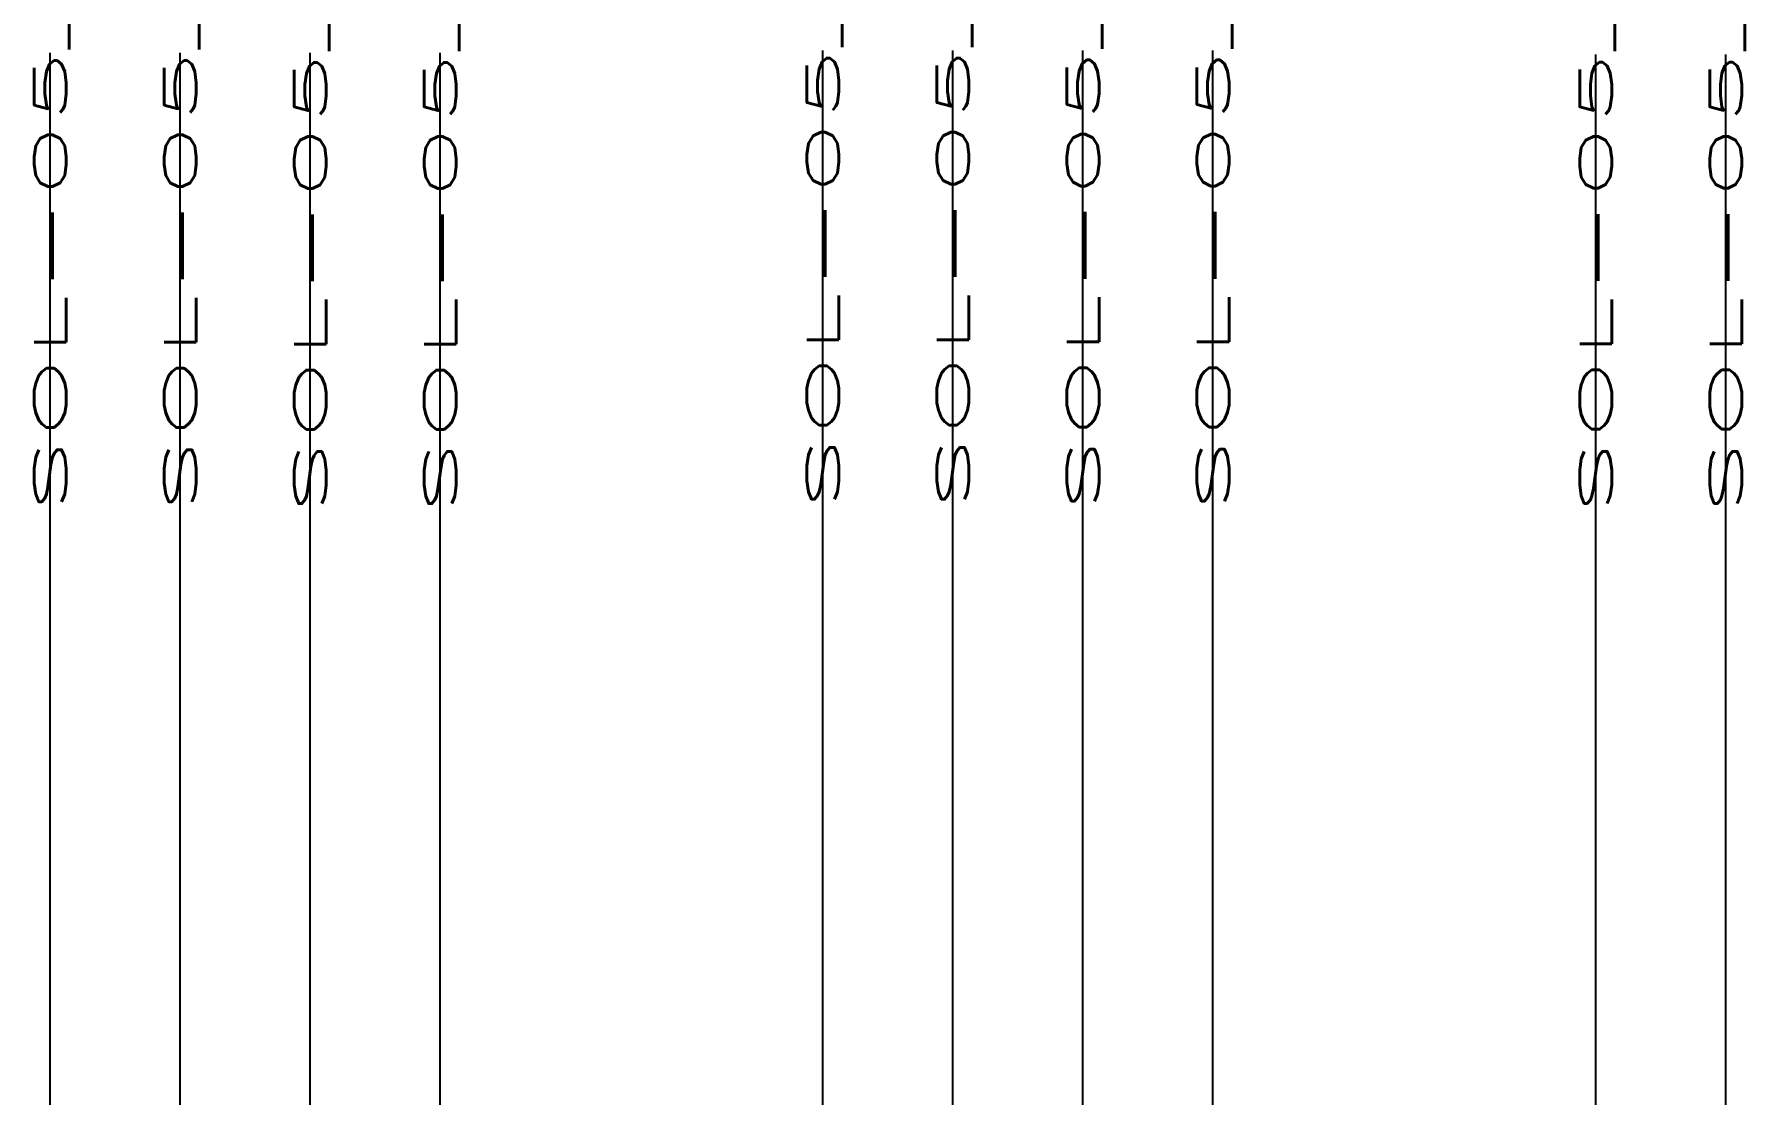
# Model space of a CAD drawing. Header units: inches. Extents: x -58 to 1235, y -506 to 1148.
# Drawn here: x 143.3 to 210.1, y 707.4 to 748.8 of the extents above; entities that cross this region are included whole.
import ezdxf
from ezdxf.enums import TextEntityAlignment as Align

# ---------------------------------------------------------------- set-up
doc = ezdxf.new("R2010")
doc.units = ezdxf.units.IN
doc.header["$MEASUREMENT"] = 0
for name, color, linetype in [('MISC', 2, 'Continuous'), ('RED_10AWG', 1, 'Continuous'), ('WIRENO', 70, 'Continuous')]:
    doc.layers.add(name, color=color, linetype=linetype)
doc.styles.add('WD', font='romans.shx')

# ---------------------------------------------------------------- blocks, each defined once
blk = doc.blocks.new('WD_WNV1')
at = {"style": 'WD', "width": 0.9}
blk.add_attdef('WIRENO', text='', height=0.125, rotation=90, dxfattribs=at).set_placement((0, 0), align=Align.MIDDLE_CENTER)
at = {"style": 'WD', "flags": 1}
for tag, p in [('X2TERM01', (0, 0.0625)), ('X8TERM01', (0, -0.0625))]:
    blk.add_attdef(tag, p, '', height=0.01, dxfattribs=at)
for tag, p in [('W01USER', (0.0956, 0.0772)), ('W02USER', (0.0956, 0.0694)), ('W03USER', (0.0956, 0.0616)), ('W04USER', (0.0956, 0.0538)), ('W05USER', (0.0956, 0.046)), ('W06USER', (0.0956, 0.0382)), ('W07USER', (0.0956, 0.0304)), ('W08USER', (0.0956, 0.0226)), ('W09USER', (0.0956, 0.0147)), ('W10USER', (0.0956, 0.0069))]:
    blk.add_attdef(tag, text='', height=0.005, dxfattribs=at).set_placement(p, align=Align.CENTER)
at = {"color": 7, "style": 'WD'}
for tag, p in [('X2_TINY_DOT_DONT_REMOVE', (0, 0.0625)), ('X8_TINY_DOT_DONT_REMOVE', (0, -0.0625))]:
    blk.add_attdef(tag, p, '', height=0.0001, dxfattribs=at)

msp = doc.modelspace()

# ---------------------------------------------------------------- linework, layer by layer
at = {"layer": 'RED_10AWG'}
for p, q in [((143.961, 585.436), (143.961, 748.021)), ((149.034, 585.436), (149.034, 748.021)), ((154.107, 585.436), (154.107, 748.021)), ((159.18, 585.436), (159.18, 748.021)), ((174.114, 585.436), (174.114, 748.115)), ((179.187, 585.436), (179.187, 748.115)), ((184.26, 585.436), (184.26, 748.115)), ((189.333, 585.436), (189.333, 748.115)), ((204.267, 585.436), (204.267, 747.956)), ((209.34, 585.436), (209.34, 747.956))]:
    msp.add_line(p, q, dxfattribs=at)

# ---------------------------------------------------------------- block references
at = {"layer": 'WIRENO'}
ref = msp.add_blockref('WD_WNV1', (143.961, 748.739), dxfattribs=dict(at, xscale=10, yscale=30))
ref.add_attrib('X8_TINY_DOT_DONT_REMOVE', '.', (143.961, 727.203), dxfattribs={"layer": 'MISC', "color": 7, "height": 0.003, "style": 'WD', "width": 0.333333})
ref.add_attrib('WIRENO', 'SOL-05_1.5.1_P', dxfattribs={"height": 1.25, "rotation": 90, "style": 'WD', "width": 2.7}).set_placement((143.961, 748.739), align=Align.MIDDLE_CENTER)
ref = msp.add_blockref('WD_WNV1', (149.034, 748.739), dxfattribs=dict(at, xscale=10, yscale=30))
ref.add_attrib('X8_TINY_DOT_DONT_REMOVE', '.', (149.034, 727.203), dxfattribs={"layer": 'MISC', "color": 7, "height": 0.003, "style": 'WD', "width": 0.333333})
ref.add_attrib('WIRENO', 'SOL-05_1.5.2_P', dxfattribs={"height": 1.25, "rotation": 90, "style": 'WD', "width": 2.7}).set_placement((149.034, 748.739), align=Align.MIDDLE_CENTER)
ref = msp.add_blockref('WD_WNV1', (154.107, 748.739), dxfattribs=dict(at, xscale=10, yscale=30))
ref.add_attrib('X8_TINY_DOT_DONT_REMOVE', '.', (154.107, 727.203), dxfattribs={"layer": 'MISC', "color": 7, "height": 0.003, "style": 'WD', "width": 0.333333})
ref.add_attrib('WIRENO', 'SOL-05_1.5.1_N', dxfattribs={"height": 1.25, "rotation": 90, "style": 'WD', "width": 2.7}).set_placement((154.107, 748.739), align=Align.MIDDLE_CENTER)
ref = msp.add_blockref('WD_WNV1', (159.18, 748.739), dxfattribs=dict(at, xscale=10, yscale=30))
ref.add_attrib('X8_TINY_DOT_DONT_REMOVE', '.', (159.18, 727.203), dxfattribs={"layer": 'MISC', "color": 7, "height": 0.003, "style": 'WD', "width": 0.333333})
ref.add_attrib('WIRENO', 'SOL-05_1.5.2_N', dxfattribs={"height": 1.25, "rotation": 90, "style": 'WD', "width": 2.7}).set_placement((159.18, 748.739), align=Align.MIDDLE_CENTER)
ref = msp.add_blockref('WD_WNV1', (174.114, 748.833), dxfattribs=dict(at, xscale=10, yscale=30))
ref.add_attrib('X8_TINY_DOT_DONT_REMOVE', '.', (174.114, 727.297), dxfattribs={"layer": 'MISC', "color": 7, "height": 0.003, "style": 'WD', "width": 0.333333})
ref.add_attrib('WIRENO', 'SOL-05_1.5.3_P', dxfattribs={"height": 1.25, "rotation": 90, "style": 'WD', "width": 2.7}).set_placement((174.114, 748.833), align=Align.MIDDLE_CENTER)
ref = msp.add_blockref('WD_WNV1', (179.187, 748.833), dxfattribs=dict(at, xscale=10, yscale=30))
ref.add_attrib('X8_TINY_DOT_DONT_REMOVE', '.', (179.187, 727.297), dxfattribs={"layer": 'MISC', "color": 7, "height": 0.003, "style": 'WD', "width": 0.333333})
ref.add_attrib('WIRENO', 'SOL-05_1.5.4_P', dxfattribs={"height": 1.25, "rotation": 90, "style": 'WD', "width": 2.7}).set_placement((179.187, 748.833), align=Align.MIDDLE_CENTER)
ref = msp.add_blockref('WD_WNV1', (184.26, 748.833), dxfattribs=dict(at, xscale=10, yscale=30))
ref.add_attrib('X8_TINY_DOT_DONT_REMOVE', '.', (184.26, 727.297), dxfattribs={"layer": 'MISC', "color": 7, "height": 0.003, "style": 'WD', "width": 0.333333})
ref.add_attrib('WIRENO', 'SOL-05_1.5.3_N', dxfattribs={"height": 1.25, "rotation": 90, "style": 'WD', "width": 2.7}).set_placement((184.26, 748.833), align=Align.MIDDLE_CENTER)
ref = msp.add_blockref('WD_WNV1', (189.333, 748.833), dxfattribs=dict(at, xscale=10, yscale=30))
ref.add_attrib('X8_TINY_DOT_DONT_REMOVE', '.', (189.333, 727.297), dxfattribs={"layer": 'MISC', "color": 7, "height": 0.003, "style": 'WD', "width": 0.333333})
ref.add_attrib('WIRENO', 'SOL-05_1.5.4_N', dxfattribs={"height": 1.25, "rotation": 90, "style": 'WD', "width": 2.7}).set_placement((189.333, 748.833), align=Align.MIDDLE_CENTER)
ref = msp.add_blockref('WD_WNV1', (204.267, 748.674), dxfattribs=dict(at, xscale=10, yscale=30))
ref.add_attrib('X8_TINY_DOT_DONT_REMOVE', '.', (204.267, 727.139), dxfattribs={"layer": 'MISC', "color": 7, "height": 0.003, "style": 'WD', "width": 0.333333})
ref.add_attrib('WIRENO', 'SOL-05_1.5.5_P', dxfattribs={"height": 1.25, "rotation": 90, "style": 'WD', "width": 2.7}).set_placement((204.267, 748.674), align=Align.MIDDLE_CENTER)
ref = msp.add_blockref('WD_WNV1', (209.34, 748.674), dxfattribs=dict(at, xscale=10, yscale=30))
ref.add_attrib('X8_TINY_DOT_DONT_REMOVE', '.', (209.34, 727.139), dxfattribs={"layer": 'MISC', "color": 7, "height": 0.003, "style": 'WD', "width": 0.333333})
ref.add_attrib('WIRENO', 'SOL-05_1.5.6_P', dxfattribs={"height": 1.25, "rotation": 90, "style": 'WD', "width": 2.7}).set_placement((209.34, 748.674), align=Align.MIDDLE_CENTER)

doc.saveas('drawing.dxf')
